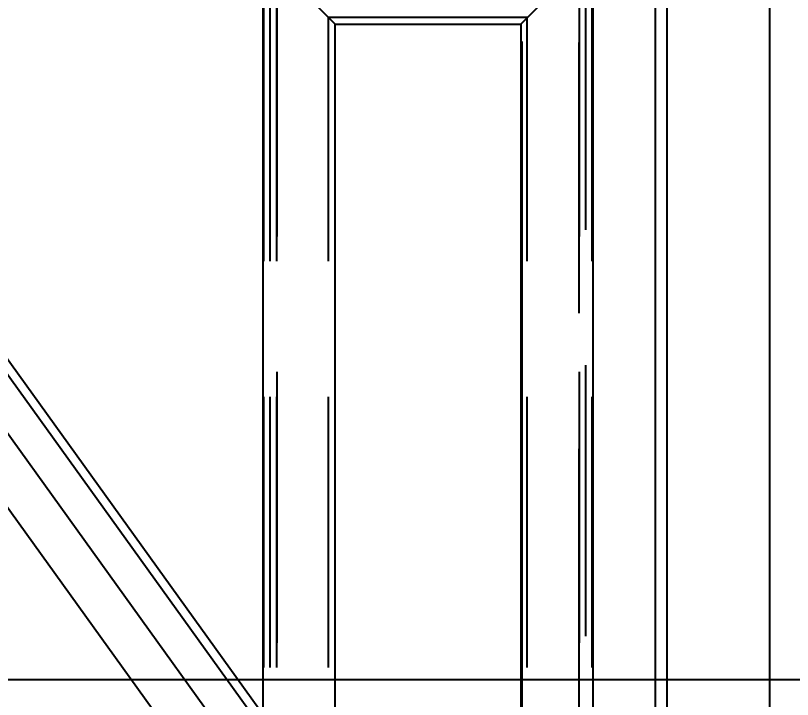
# Model space of a CAD drawing. Header units: metres. Extents: x 0 to 63075, y 0 to 44550.
# Drawn here: x 36787 to 37471, y 16633 to 17234 of the extents above; entities that cross this region are included whole.
import ezdxf

# ---------------------------------------------------------------- set-up
doc = ezdxf.new("R2010")
doc.units = ezdxf.units.M
doc.header["$LTSCALE"] = 75
doc.linetypes.add('HIDDEN2', pattern=[4.7625, 3.175, -1.5875])
for name, color, linetype in [('SDM', 7, 'Continuous'), ('SL1', 8, 'Continuous'), ('SL4', 4, 'Continuous'), ('ST1', 7, 'HIDDEN2')]:
    doc.layers.add(name, color=color, linetype=linetype)
doc.styles.add('ROMANS', font='ROMANS.SHX')
doc.dimstyles.new('75___1-75', dxfattribs={"dimscale": 75, "dimtxt": 2.5, "dimasz": 2, "dimexe": 1.5, "dimexo": 1, "dimgap": 0.5, "dimtad": 1, "dimdec": 0, "dimzin": 12, "dimtxsty": 'ROMANS', "dimcen": 0, "dimclrd": 256, "dimclre": 256, "dimclrt": 3, "dimazin": 3, "dimtfac": 1, "dimtdec": 0, "dimtmove": 0, "dimatfit": 0, "dimfxl": 1, "dimlwd": -1, "dimlwe": -1, "dimarcsym": 0})

# ---------------------------------------------------------------- blocks, each defined once
blk = doc.blocks.new('A$C916a30d5')
at = {"layer": 'SL1'}
for p, q in [((2409.7, 5180), (2409.7, 8455)), ((2500, 5155), (2500, 8455)), ((200, 8351.5), (2500, 5155)), ((2399.5, 5180), (2399.5, 8255)), ((335.8, 8228), (2379.5, 5387.7)), ((329.36, 8223.36), (2373.05, 5383.06)), ((328, 8108.37), (2317.65, 5343.19)), ((2282.25, 5154.93), (2282.25, 6431.13)), ((402, 5869.93), (7198, 5869.93))]:
    blk.add_line(p, q, dxfattribs=at)
blk = doc.blocks.new('*D27')
at = {"layer": 'Defpoints', "color": 0, "transparency": 16777216}
for p in [(37007.79, 17285.37), (33880.11, 15935.3), (38625.53, 15935.3)]:
    blk.add_point(p, dxfattribs=at)
at = {"layer": 'SDM', "transparency": 16777216}
for p, q in [((36932.79, 17285.37), (33767.61, 17285.37)), ((33880.11, 17135.37), (33880.11, 16085.3)), ((38550.53, 15935.3), (33767.61, 15935.3))]:
    blk.add_line(p, q, dxfattribs=at)
for points in [[(33855.11, 17135.37), (33905.11, 17135.37), (33880.11, 17285.37)], [(33855.11, 16085.3), (33905.11, 16085.3), (33880.11, 15935.3)]]:
    blk.add_solid(points, dxfattribs=at)
at = {"layer": 'SDM', "color": 3, "transparency": 16777216, "insert": (33748.86, 16610.34), "char_height": 187.5, "attachment_point": 5, "rotation": 90, "style": 'ROMANS'}
blk.add_mtext('1350', dxfattribs=at)
blk = doc.blocks.new('*D28')
at = {"layer": 'Defpoints', "color": 0, "transparency": 16777216}
for p in [(33880.11, 17728.44), (37150.03, 17728.44), (37007.79, 17285.37)]:
    blk.add_point(p, dxfattribs=at)
at = {"layer": 'SDM', "transparency": 16777216}
for p, q in [((33880.11, 17878.44), (33880.11, 18585.58)), ((37075.03, 17728.44), (33767.61, 17728.44)), ((33880.11, 17285.37), (33880.11, 17728.44)), ((36932.79, 17285.37), (33767.61, 17285.37)), ((33880.11, 17135.37), (33880.11, 16985.37))]:
    blk.add_line(p, q, dxfattribs=at)
for points in [[(33855.11, 17878.44), (33905.11, 17878.44), (33880.11, 17728.44)], [(33855.11, 17135.37), (33905.11, 17135.37), (33880.11, 17285.37)]]:
    blk.add_solid(points, dxfattribs=at)
at = {"layer": 'SDM', "color": 3, "transparency": 16777216, "insert": (33748.86, 18307.01), "char_height": 187.5, "attachment_point": 5, "rotation": 90, "style": 'ROMANS'}
blk.add_mtext('443', dxfattribs=at)
blk = doc.blocks.new('A$C542b401d')
at = {"layer": 'SL4'}
for p, q in [((48, 1350), (48, 6.35)), ((48, 1350), (111.5, 1286.5)), ((274.5, 1286.5), (338, 1350)), ((338, 6.35), (338, 1350)), ((111.5, 1286.5), (111.5, 6.35)), ((274.5, 1286.5), (111.5, 1286.5)), ((274.5, 6.35), (274.5, 1286.5))]:
    blk.add_line(p, q, dxfattribs=at)
at = {"layer": 'ST1'}
for p, q in [((48.5, 6.35), (48.5, 1349.5)), ((337.5, 6.35), (337.5, 1349.5)), ((54.35, 1343.65), (54.35, 6.35)), ((331.65, 6.35), (331.65, 1343.65)), ((60.2, 1337.8), (60.2, 6.35)), ((60.2, 675), (60.2, 1337.8)), ((325.8, 6.35), (325.8, 1337.8)), ((325.8, 1337.8), (325.8, 675)), ((105.65, 6.35), (105.65, 1292.35)), ((105.65, 1292.35), (280.35, 1292.35)), ((280.35, 6.35), (280.35, 1292.35))]:
    blk.add_line(p, q, dxfattribs=at)

msp = doc.modelspace()

# ---------------------------------------------------------------- block references
at = {"layer": 'SDM'}
msp.add_blockref('A$C916a30d5', (34950.53, 10780.37), dxfattribs=at)
at = {"layer": 'SDM', "xscale": -1}
msp.add_blockref('A$C542b401d', (37343.03, 15940.14), dxfattribs=at)

# ---------------------------------------------------------------- dimensions: what is measured, and where the dimension line sits
at = {"layer": 'SDM'}
for base, p2, picture, middle in [((33880.11, 17728.44), (37150.03, 17728.44), '*D28', (33748.86, 18307.01)), ((33880.11, 15935.3), (38625.53, 15935.3), '*D27', (33748.86, 16610.34))]:
    dim = msp.add_linear_dim(base=base, p1=(37007.79, 17285.37), p2=p2, angle=90, dimstyle='75___1-75', dxfattribs=at)
    dim.commit()
    dim.dimension.update_dxf_attribs({"geometry": picture, "text_midpoint": middle})

doc.saveas('drawing.dxf')
